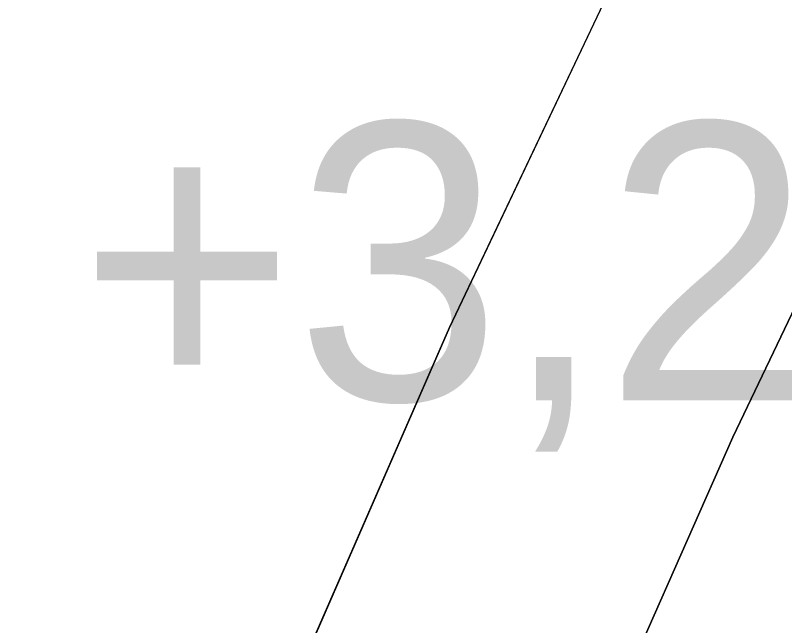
# Model space of a CAD drawing. Header units: metres. Extents: x 0 to 105485, y 0 to 425721.
# Drawn here: x 104752.546 to 104755.041, y 425211.231 to 425213.21 of the extents above; entities that cross this region are included whole.
import ezdxf
from ezdxf.enums import TextEntityAlignment as Align

# ---------------------------------------------------------------- set-up
doc = ezdxf.new("R2010")
doc.units = ezdxf.units.M
doc.header["$MEASUREMENT"] = 0
doc.layers.add('B-XX-MO-ONDERZOEK_SONDERING-T', color=90, linetype='Continuous', lineweight=18)
doc.layers.add('B-XX-VH-OPENVERHARDING-G', color=90, linetype='Continuous', lineweight=18)

msp = doc.modelspace()

# ---------------------------------------------------------------- linework, layer by layer
at = {"layer": 'B-XX-VH-OPENVERHARDING-G', "ltscale": 0.5}
for points in [[(104766.304, 425237.828), (104759.414, 425223.555), (104755.371, 425215.179), (104753.954, 425212.198), (104752.722, 425209.378), (104751.576, 425206.704), (104750.391, 425203.542), (104749.328, 425200.336), (104748.547, 425197.659), (104747.633, 425194.142), (104746.957, 425191.258), (104746.439, 425188.773), (104745.906, 425185.859), (104745.575, 425183.68), (104743.459, 425169.761)], [(104748.131, 425206.405), (104748.916, 425206.444), (104749.604, 425206.594), (104750.182, 425206.806), (104750.729, 425207.089), (104751.235, 425207.439), (104751.693, 425207.851), (104752.095, 425208.317), (104752.434, 425208.831), (104752.722, 425209.378), (104753.954, 425212.198), (104755.371, 425215.179), (104759.414, 425223.555), (104766.304, 425237.828)], [(104767.203, 425237.395), (104760.27, 425223.114), (104754.873, 425211.842), (104753.553, 425208.851), (104752.747, 425206.914), (104751.687, 425204.174), (104750.713, 425201.445), (104749.828, 425198.529), (104749.019, 425195.591), (104748.285, 425192.634), (104747.622, 425189.629), (104746.918, 425185.854), (104744.399, 425169.515)], [(104744.399, 425169.515), (104746.918, 425185.854), (104747.622, 425189.629), (104748.285, 425192.634), (104749.019, 425195.591), (104749.828, 425198.529), (104750.713, 425201.445), (104751.687, 425204.174), (104752.747, 425206.914), (104753.553, 425208.851), (104754.873, 425211.842), (104760.27, 425223.114), (104767.203, 425237.395)]]:
    msp.add_lwpolyline(points, dxfattribs=at)

# ---------------------------------------------------------------- texts
at = {"layer": 'B-XX-MO-ONDERZOEK_SONDERING-T', "color": 10, "lineweight": 18}
msp.add_text('mv +3,27 · 20,6 m', height=0.9, dxfattribs=at).set_placement((104755.679, 425212.412), align=Align.MIDDLE_CENTER)

doc.saveas('drawing.dxf')
